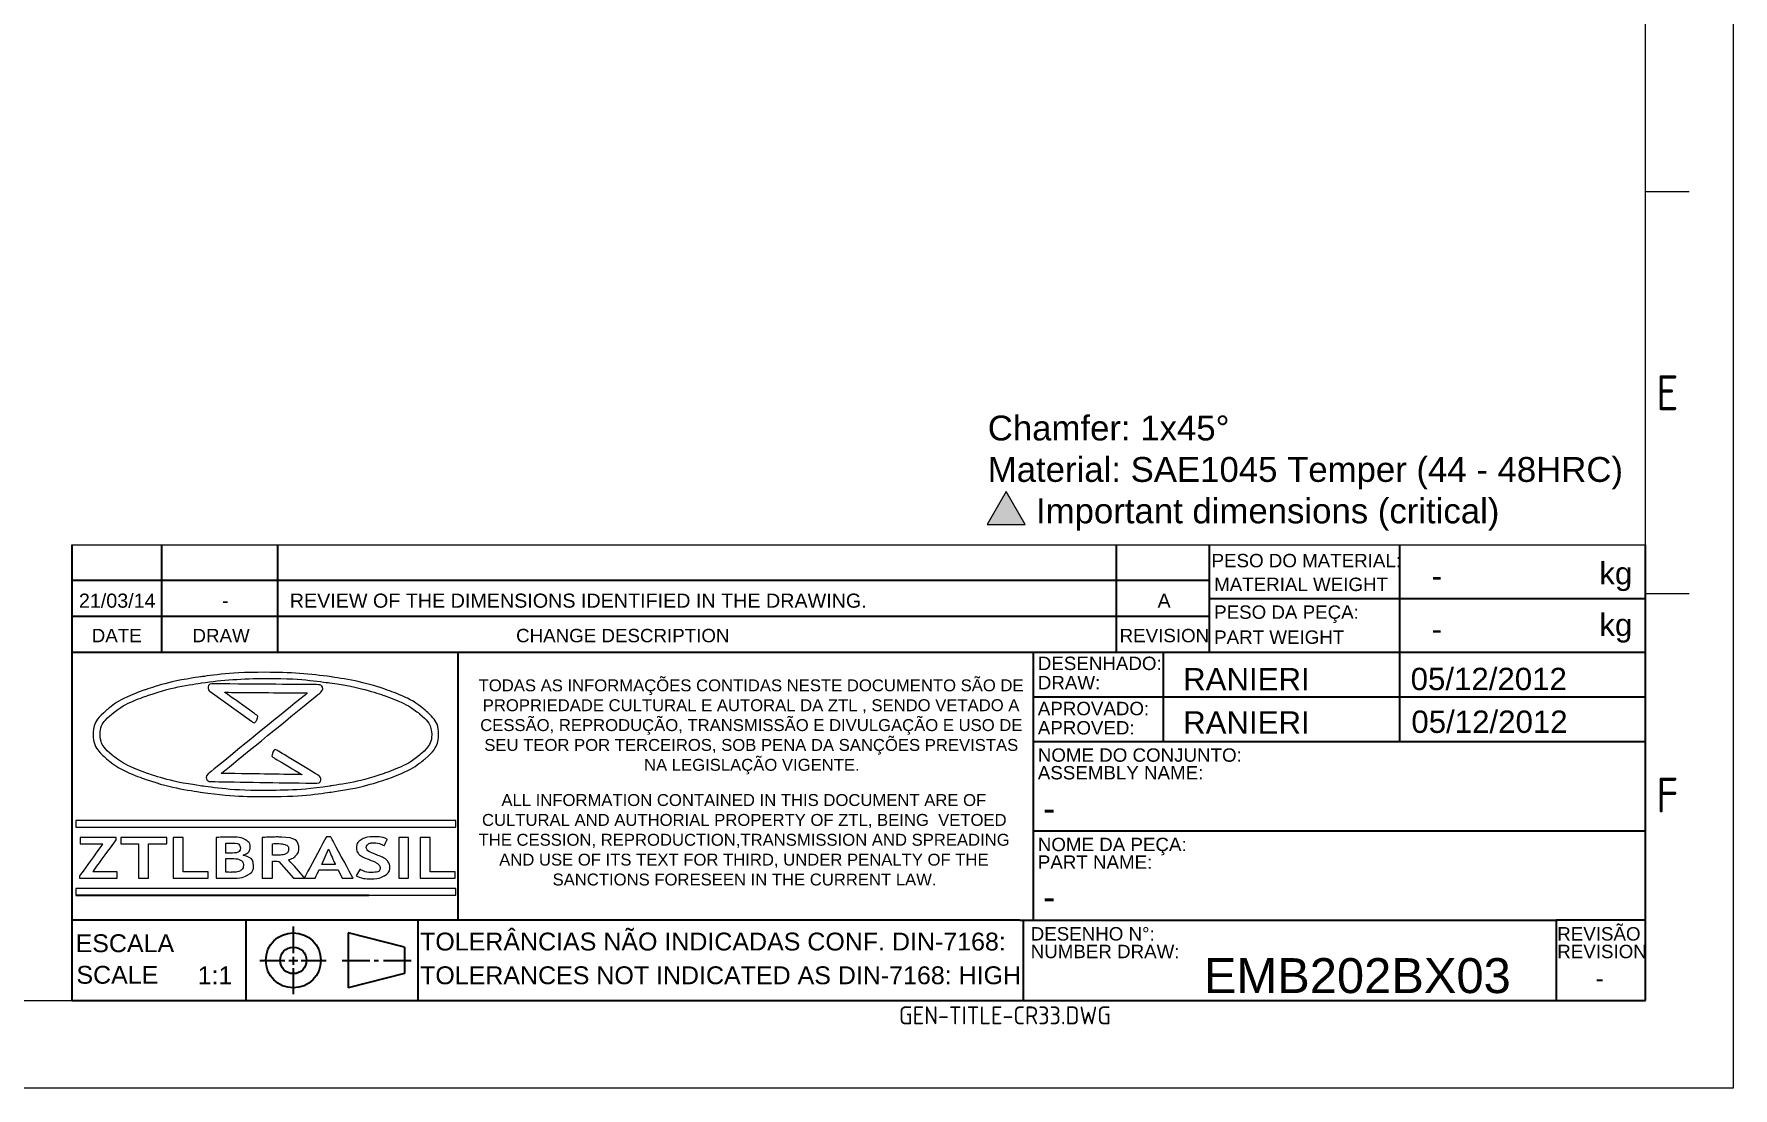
# Model space of a CAD drawing. Header units: millimetres. Extents: x 2521 to 2789, y 1164 to 1354.
# Drawn here: x 2664.9 to 2789.1, y 1164.3 to 1241.3 of the extents above; entities that cross this region are included whole.
import ezdxf
from ezdxf.enums import TextEntityAlignment as Align

# ---------------------------------------------------------------- set-up
doc = ezdxf.new("R2010")
doc.units = ezdxf.units.MM
doc.linetypes.add('ACAD_ISO02W100', pattern=[15, 12, -3])
doc.linetypes.add('ACAD_ISO05W100', pattern=[33, 24, -3, 0, -3, 0, -3])
for name, color, linetype, lineweight in [('AM_5', 3, 'Continuous', 25), ('AM_8', 40, 'ACAD_ISO02W100', 35), ('AM_BOR', 2, 'ACAD_ISO05W100', 35)]:
    doc.layers.add(name, color=color, linetype=linetype, lineweight=lineweight)
doc.layers.add('Camada 1', color=7, linetype='Continuous')
doc.styles.add('ACISOTS', font='isocp.shx', dxfattribs={"height": 1})
doc.styles.get("Standard").update_dxf_attribs({"font": 'arial.ttf'})

# ---------------------------------------------------------------- blocks, each defined once
blk = doc.blocks.new('A3 ZTL')
for p, q in [((401.17, 9.78), (401.17, 280.82)), ((19.57, 9.78), (401.17, 9.78))]:
    blk.add_line(p, q)
at = {"layer": 'AM_BOR', "color": 135, "linetype": 'Continuous', "lineweight": 25}
for p, q in [((410.96, 290.61), (410.96, 0)), ((410.96, 0), (0, 0))]:
    blk.add_line(p, q, dxfattribs=at)
at = {"layer": 'AM_BOR', "color": 135, "lineweight": 25}
for p, q in [((406.07, 100.29), (401.17, 100.29)), ((406.07, 55.28), (401.17, 55.28))]:
    blk.add_line(p, q, dxfattribs=at)
at = {"layer": 'AM_BOR', "color": 135, "lineweight": 25, "style": 'ACISOTS'}
for s, p in [('E', (403.62, 77.79)), ('F', (403.62, 32.78))]:
    blk.add_text(s, height=3.91, dxfattribs=at).set_placement(p, align=Align.MIDDLE)

msp = doc.modelspace()

# ---------------------------------------------------------------- hatches: boundary and pattern name
at = {"layer": 'AM_5'}
h = msp.add_hatch(color=1, dxfattribs=at)
h.dxf.hatch_style = 1
h.paths.add_polyline_path([(2735.986, 1207.887), (2734.601, 1205.488), (2737.371, 1205.488)])

# ---------------------------------------------------------------- linework, layer by layer
at = {"linetype": 'Continuous'}
msp.add_line((2667.708, 1204), (2782.707, 1204), dxfattribs=at)
at = {"layer": 'AM_5', "color": 1}
msp.add_lwpolyline([(2735.986, 1207.887), (2734.601, 1205.488), (2737.371, 1205.488)], close=True, dxfattribs=at)
at = {"layer": 'AM_8', "color": 0, "linetype": 'Continuous'}
for p, q in [((2667.708, 1204), (2667.708, 1170.676)), ((2674.242, 1204), (2674.242, 1196.159)), ((2682.736, 1204), (2682.736, 1196.159)), ((2744.014, 1204), (2744.014, 1196.159)), ((2750.852, 1196.159), (2750.852, 1204)), ((2764.738, 1204), (2764.738, 1200.079)), ((2782.707, 1170.676), (2782.707, 1204)), ((2750.852, 1201.386), (2667.708, 1201.386)), ((2750.852, 1200.079), (2782.707, 1200.079)), ((2764.738, 1200.079), (2764.738, 1196.159)), ((2667.708, 1198.773), (2750.852, 1198.773)), ((2667.708, 1196.159), (2736.969, 1196.159)), ((2695.901, 1196.159), (2695.901, 1176.557)), ((2736.969, 1196.159), (2782.707, 1196.159)), ((2737.966, 1196.159), (2737.966, 1183.744)), ((2747.454, 1196.159), (2747.454, 1189.625)), ((2764.738, 1196.159), (2764.738, 1189.625)), ((2737.966, 1192.892), (2782.707, 1192.892)), ((2737.966, 1189.625), (2782.707, 1189.625)), ((2737.966, 1183.744), (2737.966, 1176.557)), ((2737.966, 1183.091), (2782.707, 1183.091)), ((2667.994, 1178.394), (2689.399, 1178.394)), ((2736.969, 1176.557), (2667.708, 1176.557)), ((2696.694, 1176.557), (2667.708, 1176.557)), ((2680.407, 1176.557), (2680.407, 1170.676)), ((2683.888, 1176.086), (2683.888, 1174.147)), ((2692.989, 1176.557), (2692.989, 1170.676)), ((2736.969, 1176.557), (2776.173, 1176.557)), ((2737.241, 1170.676), (2737.241, 1176.557)), ((2782.707, 1176.557), (2776.173, 1176.557)), ((2776.173, 1176.557), (2776.173, 1170.676)), ((2692.011, 1174.586), (2687.901, 1175.628)), ((2687.901, 1175.628), (2687.901, 1171.605)), ((2681.431, 1173.617), (2683.276, 1173.617)), ((2683.556, 1173.617), (2684.205, 1173.617)), ((2683.888, 1173.877), (2683.888, 1173.298)), ((2684.455, 1173.617), (2686.288, 1173.617)), ((2687.453, 1173.617), (2689.474, 1173.617)), ((2689.785, 1173.617), (2690.11, 1173.617)), ((2690.486, 1173.617), (2692.488, 1173.617)), ((2692.011, 1174.586), (2692.011, 1172.647)), ((2683.888, 1173.038), (2683.888, 1171.148)), ((2692.011, 1172.647), (2687.901, 1171.605)), ((2667.708, 1170.676), (2782.707, 1170.676))]:
    msp.add_line(p, q, dxfattribs=at)
for radius in [2.011, 0.969]:
    msp.add_circle((2683.888, 1173.617), radius, dxfattribs=at)
at = {"layer": 'Camada 1'}
for points, knots in [([(2681.882, 1194.674), (2683.567, 1194.674), (2685.178, 1194.556), (2686.65, 1194.342), (2686.65, 1194.342), (2688.18, 1194.12), (2689.559, 1193.794), (2690.716, 1193.39), (2690.716, 1193.39), (2691.903, 1192.976), (2692.862, 1192.476), (2693.517, 1191.916), (2693.517, 1191.916), (2694.155, 1191.371), (2694.507, 1190.768), (2694.507, 1190.13), (2694.507, 1190.13), (2694.507, 1189.493), (2694.155, 1188.89), (2693.517, 1188.345), (2693.517, 1188.345), (2692.862, 1187.785), (2691.903, 1187.285), (2690.716, 1186.87), (2690.716, 1186.87), (2689.559, 1186.466), (2688.18, 1186.141), (2686.65, 1185.919), (2686.65, 1185.919), (2685.178, 1185.705), (2683.567, 1185.587), (2681.882, 1185.587), (2681.882, 1185.587), (2680.196, 1185.587), (2678.585, 1185.705), (2677.113, 1185.919), (2677.113, 1185.919), (2675.584, 1186.141), (2674.204, 1186.466), (2673.047, 1186.87), (2673.047, 1186.87), (2671.86, 1187.285), (2670.901, 1187.785), (2670.246, 1188.345), (2670.246, 1188.345), (2669.608, 1188.89), (2669.256, 1189.493), (2669.256, 1190.13), (2669.256, 1190.13), (2669.256, 1190.768), (2669.608, 1191.371), (2670.246, 1191.916), (2670.246, 1191.916), (2670.901, 1192.476), (2671.86, 1192.976), (2673.047, 1193.39), (2673.047, 1193.39), (2674.204, 1193.794), (2675.584, 1194.12), (2677.113, 1194.342), (2677.113, 1194.342), (2678.585, 1194.556), (2680.196, 1194.674), (2681.882, 1194.674)], [0, 0, 0, 0, 0.0588235, 0.0588235, 0.0588235, 0.0882353, 0.1176471, 0.1176471, 0.1176471, 0.1470588, 0.1764706, 0.1764706, 0.1764706, 0.2058824, 0.2352941, 0.2352941, 0.2352941, 0.2647059, 0.2941176, 0.2941176, 0.2941176, 0.3235294, 0.3529412, 0.3529412, 0.3529412, 0.3823529, 0.4117647, 0.4117647, 0.4117647, 0.4411765, 0.4705882, 0.4705882, 0.4705882, 0.5, 0.5294118, 0.5294118, 0.5294118, 0.5588235, 0.5882353, 0.5882353, 0.5882353, 0.6176471, 0.6470588, 0.6470588, 0.6470588, 0.6764706, 0.7058824, 0.7058824, 0.7058824, 0.7352941, 0.7647059, 0.7647059, 0.7647059, 0.7941176, 0.8235294, 0.8235294, 0.8235294, 0.8529412, 0.8823529, 0.8823529, 0.8823529, 0.9411765, 1, 1, 1, 1]), ([(2681.882, 1194.225), (2680.226, 1194.225), (2678.645, 1194.11), (2677.204, 1193.902), (2677.204, 1193.902), (2675.707, 1193.685), (2674.359, 1193.367), (2673.232, 1192.974), (2673.232, 1192.974), (2672.135, 1192.591), (2671.251, 1192.139), (2670.649, 1191.642), (2670.649, 1191.642), (2670.077, 1191.17), (2669.761, 1190.659), (2669.761, 1190.13), (2669.761, 1190.13), (2669.761, 1189.602), (2670.077, 1189.091), (2670.649, 1188.619), (2670.649, 1188.619), (2671.251, 1188.122), (2672.135, 1187.67), (2673.232, 1187.287), (2673.232, 1187.287), (2674.359, 1186.893), (2675.707, 1186.576), (2677.204, 1186.359), (2677.204, 1186.359), (2678.645, 1186.15), (2680.225, 1186.035), (2681.882, 1186.035), (2681.882, 1186.035), (2683.538, 1186.035), (2685.118, 1186.15), (2686.559, 1186.359), (2686.559, 1186.359), (2688.057, 1186.576), (2689.404, 1186.893), (2690.532, 1187.287), (2690.532, 1187.287), (2691.629, 1187.67), (2692.513, 1188.122), (2693.115, 1188.619), (2693.115, 1188.619), (2693.686, 1189.091), (2694.002, 1189.602), (2694.002, 1190.13), (2694.002, 1190.13), (2694.002, 1190.659), (2693.686, 1191.17), (2693.115, 1191.642), (2693.115, 1191.642), (2692.513, 1192.139), (2691.629, 1192.591), (2690.532, 1192.974), (2690.532, 1192.974), (2689.404, 1193.367), (2688.056, 1193.685), (2686.559, 1193.902), (2686.559, 1193.902), (2685.118, 1194.11), (2683.538, 1194.225), (2681.882, 1194.225)], [0, 0, 0, 0, 0.0588235, 0.0588235, 0.0588235, 0.0882353, 0.1176471, 0.1176471, 0.1176471, 0.1470588, 0.1764706, 0.1764706, 0.1764706, 0.2058824, 0.2352941, 0.2352941, 0.2352941, 0.2647059, 0.2941176, 0.2941176, 0.2941176, 0.3235294, 0.3529412, 0.3529412, 0.3529412, 0.3823529, 0.4117647, 0.4117647, 0.4117647, 0.4411765, 0.4705882, 0.4705882, 0.4705882, 0.5, 0.5294118, 0.5294118, 0.5294118, 0.5588235, 0.5882353, 0.5882353, 0.5882353, 0.6176471, 0.6470588, 0.6470588, 0.6470588, 0.6764706, 0.7058824, 0.7058824, 0.7058824, 0.7352941, 0.7647059, 0.7647059, 0.7647059, 0.7941176, 0.8235294, 0.8235294, 0.8235294, 0.8529412, 0.8823529, 0.8823529, 0.8823529, 0.9411765, 1, 1, 1, 1]), ([(2680.832, 1191.098), (2680.832, 1191.098), (2677.807, 1193.265), (2677.807, 1193.265), (2677.807, 1193.265), (2677.582, 1193.427), (2677.673, 1193.836), (2677.938, 1193.834), (2677.938, 1193.834), (2677.938, 1193.834), (2685.75, 1193.771), (2685.75, 1193.771), (2685.75, 1193.771), (2686.007, 1193.769), (2686.102, 1193.383), (2685.893, 1193.212), (2685.893, 1193.212), (2685.893, 1193.212), (2678.62, 1187.287), (2678.62, 1187.287), (2678.62, 1187.287), (2678.62, 1187.287), (2684.514, 1187.192), (2684.514, 1187.192), (2684.514, 1187.192), (2684.514, 1187.192), (2682.532, 1188.386), (2682.532, 1188.386), (2682.532, 1188.386), (2682.401, 1188.465), (2682.271, 1188.544), (2682.385, 1188.816), (2682.385, 1188.816), (2682.498, 1189.088), (2682.629, 1189.01), (2682.759, 1188.931), (2682.759, 1188.931), (2682.759, 1188.931), (2685.731, 1187.141), (2685.731, 1187.141), (2685.731, 1187.141), (2685.975, 1186.994), (2685.889, 1186.558), (2685.615, 1186.562), (2685.615, 1186.562), (2685.615, 1186.562), (2677.803, 1186.688), (2677.803, 1186.688), (2677.803, 1186.688), (2677.547, 1186.692), (2677.454, 1187.077), (2677.662, 1187.247), (2677.662, 1187.247), (2677.662, 1187.247), (2684.927, 1193.166), (2684.927, 1193.166), (2684.927, 1193.166), (2684.927, 1193.166), (2678.872, 1193.215), (2678.872, 1193.215), (2678.872, 1193.215), (2678.872, 1193.215), (2681.093, 1191.623), (2681.093, 1191.623), (2681.093, 1191.623), (2681.216, 1191.535), (2681.34, 1191.446), (2681.21, 1191.183), (2681.21, 1191.183), (2681.079, 1190.92), (2680.955, 1191.009), (2680.832, 1191.098)], [0, 0, 0, 0, 0.0526316, 0.0526316, 0.0526316, 0.0789474, 0.1052632, 0.1052632, 0.1052632, 0.1315789, 0.1578947, 0.1578947, 0.1578947, 0.1842105, 0.2105263, 0.2105263, 0.2105263, 0.2368421, 0.2631579, 0.2631579, 0.2631579, 0.2894737, 0.3157895, 0.3157895, 0.3157895, 0.3421053, 0.3684211, 0.3684211, 0.3684211, 0.3947368, 0.4210526, 0.4210526, 0.4210526, 0.4473684, 0.4736842, 0.4736842, 0.4736842, 0.5, 0.5263158, 0.5263158, 0.5263158, 0.5526316, 0.5789474, 0.5789474, 0.5789474, 0.6052632, 0.6315789, 0.6315789, 0.6315789, 0.6578947, 0.6842105, 0.6842105, 0.6842105, 0.7105263, 0.7368421, 0.7368421, 0.7368421, 0.7631579, 0.7894737, 0.7894737, 0.7894737, 0.8157895, 0.8421053, 0.8421053, 0.8421053, 0.8684211, 0.8947368, 0.8947368, 0.8947368, 0.9473684, 1, 1, 1, 1]), ([(2668.048, 1183.834), (2668.048, 1183.834), (2695.715, 1183.834), (2695.715, 1183.834), (2695.715, 1183.834), (2695.715, 1183.834), (2695.769, 1183.834), (2695.769, 1183.834), (2695.769, 1183.834), (2695.769, 1183.834), (2695.769, 1183.779), (2695.769, 1183.779), (2695.769, 1183.779), (2695.769, 1183.779), (2695.769, 1183.419), (2695.769, 1183.419), (2695.769, 1183.419), (2695.769, 1183.419), (2695.769, 1183.365), (2695.769, 1183.365), (2695.769, 1183.365), (2695.769, 1183.365), (2695.715, 1183.365), (2695.715, 1183.365), (2695.715, 1183.365), (2695.715, 1183.365), (2668.048, 1183.365), (2668.048, 1183.365), (2668.048, 1183.365), (2668.048, 1183.365), (2667.994, 1183.365), (2667.994, 1183.365), (2667.994, 1183.365), (2667.994, 1183.365), (2667.994, 1183.419), (2667.994, 1183.419), (2667.994, 1183.419), (2667.994, 1183.419), (2667.994, 1183.779), (2667.994, 1183.779), (2667.994, 1183.779), (2667.994, 1183.779), (2667.994, 1183.834), (2667.994, 1183.834), (2667.994, 1183.834), (2667.994, 1183.834), (2668.048, 1183.834), (2668.048, 1183.834)], [0, 0, 0, 0, 0.0769231, 0.0769231, 0.0769231, 0.1153846, 0.1538462, 0.1538462, 0.1538462, 0.1923077, 0.2307692, 0.2307692, 0.2307692, 0.2692308, 0.3076923, 0.3076923, 0.3076923, 0.3461538, 0.3846154, 0.3846154, 0.3846154, 0.4230769, 0.4615385, 0.4615385, 0.4615385, 0.5, 0.5384615, 0.5384615, 0.5384615, 0.5769231, 0.6153846, 0.6153846, 0.6153846, 0.6538462, 0.6923077, 0.6923077, 0.6923077, 0.7307692, 0.7692308, 0.7692308, 0.7692308, 0.8076923, 0.8461538, 0.8461538, 0.8461538, 0.9230769, 1, 1, 1, 1]), ([(2668.269, 1179.623), (2668.269, 1179.623), (2668.269, 1179.794), (2668.269, 1179.794), (2668.269, 1179.794), (2668.269, 1179.794), (2669.962, 1182.135), (2669.962, 1182.135), (2669.962, 1182.135), (2669.962, 1182.135), (2668.298, 1182.135), (2668.298, 1182.135), (2668.298, 1182.135), (2668.298, 1182.135), (2668.298, 1182.605), (2668.298, 1182.605), (2668.298, 1182.605), (2668.298, 1182.605), (2670.943, 1182.605), (2670.943, 1182.605), (2670.943, 1182.605), (2670.943, 1182.605), (2670.943, 1182.434), (2670.943, 1182.434), (2670.943, 1182.434), (2670.943, 1182.434), (2669.245, 1180.093), (2669.245, 1180.093), (2669.245, 1180.093), (2669.245, 1180.093), (2671.004, 1180.093), (2671.004, 1180.093), (2671.004, 1180.093), (2671.004, 1180.093), (2671.004, 1179.623), (2671.004, 1179.623), (2671.004, 1179.623), (2671.004, 1179.623), (2668.269, 1179.623), (2668.269, 1179.623)], [0, 0, 0, 0, 0.0909091, 0.0909091, 0.0909091, 0.1363636, 0.1818182, 0.1818182, 0.1818182, 0.2272727, 0.2727273, 0.2727273, 0.2727273, 0.3181818, 0.3636364, 0.3636364, 0.3636364, 0.4090909, 0.4545455, 0.4545455, 0.4545455, 0.5, 0.5454545, 0.5454545, 0.5454545, 0.5909091, 0.6363636, 0.6363636, 0.6363636, 0.6818182, 0.7272727, 0.7272727, 0.7272727, 0.7727273, 0.8181818, 0.8181818, 0.8181818, 0.9090909, 1, 1, 1, 1]), ([(2673.292, 1182.135), (2673.292, 1182.135), (2673.292, 1179.623), (2673.292, 1179.623), (2673.292, 1179.623), (2673.292, 1179.623), (2672.571, 1179.623), (2672.571, 1179.623), (2672.571, 1179.623), (2672.571, 1179.623), (2672.571, 1182.135), (2672.571, 1182.135), (2672.571, 1182.135), (2672.571, 1182.135), (2671.281, 1182.135), (2671.281, 1182.135), (2671.281, 1182.135), (2671.281, 1182.135), (2671.281, 1182.605), (2671.281, 1182.605), (2671.281, 1182.605), (2671.281, 1182.605), (2674.64, 1182.605), (2674.64, 1182.605), (2674.64, 1182.605), (2674.64, 1182.605), (2674.64, 1182.135), (2674.64, 1182.135), (2674.64, 1182.135), (2674.64, 1182.135), (2673.292, 1182.135), (2673.292, 1182.135)], [0, 0, 0, 0, 0.1111111, 0.1111111, 0.1111111, 0.1666667, 0.2222222, 0.2222222, 0.2222222, 0.2777778, 0.3333333, 0.3333333, 0.3333333, 0.3888889, 0.4444444, 0.4444444, 0.4444444, 0.5, 0.5555556, 0.5555556, 0.5555556, 0.6111111, 0.6666667, 0.6666667, 0.6666667, 0.7222222, 0.7777778, 0.7777778, 0.7777778, 0.8888889, 1, 1, 1, 1]), ([(2675.111, 1179.623), (2675.111, 1179.623), (2675.111, 1182.605), (2675.111, 1182.605), (2675.111, 1182.605), (2675.111, 1182.605), (2675.831, 1182.605), (2675.831, 1182.605), (2675.831, 1182.605), (2675.831, 1182.605), (2675.831, 1180.093), (2675.831, 1180.093), (2675.831, 1180.093), (2675.831, 1180.093), (2677.665, 1180.093), (2677.665, 1180.093), (2677.665, 1180.093), (2677.665, 1180.093), (2677.665, 1179.623), (2677.665, 1179.623), (2677.665, 1179.623), (2677.665, 1179.623), (2675.111, 1179.623), (2675.111, 1179.623)], [0, 0, 0, 0, 0.1428571, 0.1428571, 0.1428571, 0.2142857, 0.2857143, 0.2857143, 0.2857143, 0.3571429, 0.4285714, 0.4285714, 0.4285714, 0.5, 0.5714286, 0.5714286, 0.5714286, 0.6428571, 0.7142857, 0.7142857, 0.7142857, 0.8571429, 1, 1, 1, 1]), ([(2679.487, 1179.623), (2679.487, 1179.623), (2678.246, 1179.623), (2678.246, 1179.623), (2678.246, 1179.623), (2678.246, 1179.623), (2678.246, 1182.603), (2678.246, 1182.603), (2678.246, 1182.603), (2678.793, 1182.622), (2679.176, 1182.631), (2679.396, 1182.631), (2679.396, 1182.631), (2679.817, 1182.631), (2680.146, 1182.565), (2680.384, 1182.433), (2680.384, 1182.433), (2680.621, 1182.301), (2680.739, 1182.112), (2680.739, 1181.866), (2680.739, 1181.866), (2680.739, 1181.63), (2680.569, 1181.443), (2680.23, 1181.306), (2680.23, 1181.306), (2680.733, 1181.177), (2680.986, 1180.911), (2680.986, 1180.508), (2680.986, 1180.508), (2680.986, 1180.237), (2680.846, 1180.022), (2680.568, 1179.862), (2680.568, 1179.862), (2680.289, 1179.703), (2679.929, 1179.623), (2679.487, 1179.623)], [0, 0, 0, 0, 0.1, 0.1, 0.1, 0.15, 0.2, 0.2, 0.2, 0.25, 0.3, 0.3, 0.3, 0.35, 0.4, 0.4, 0.4, 0.45, 0.5, 0.5, 0.5, 0.55, 0.6, 0.6, 0.6, 0.65, 0.7, 0.7, 0.7, 0.75, 0.8, 0.8, 0.8, 0.9, 1, 1, 1, 1]), ([(2678.966, 1182.18), (2678.966, 1182.18), (2678.966, 1181.465), (2678.966, 1181.465), (2678.966, 1181.465), (2679.077, 1181.46), (2679.193, 1181.457), (2679.315, 1181.457), (2679.315, 1181.457), (2679.784, 1181.457), (2680.019, 1181.586), (2680.019, 1181.846), (2680.019, 1181.846), (2680.019, 1182.075), (2679.806, 1182.19), (2679.38, 1182.19), (2679.38, 1182.19), (2679.267, 1182.19), (2679.129, 1182.186), (2678.966, 1182.18)], [0, 0, 0, 0, 0.1666667, 0.1666667, 0.1666667, 0.25, 0.3333333, 0.3333333, 0.3333333, 0.4166667, 0.5, 0.5, 0.5, 0.5833333, 0.6666667, 0.6666667, 0.6666667, 0.8333333, 1, 1, 1, 1]), ([(2683.91, 1179.623), (2683.91, 1179.623), (2682.828, 1180.854), (2682.828, 1180.854), (2682.828, 1180.854), (2682.719, 1180.856), (2682.567, 1180.86), (2682.37, 1180.869), (2682.37, 1180.869), (2682.37, 1180.869), (2682.37, 1179.623), (2682.37, 1179.623), (2682.37, 1179.623), (2682.37, 1179.623), (2681.622, 1179.623), (2681.622, 1179.623), (2681.622, 1179.623), (2681.622, 1179.623), (2681.622, 1182.605), (2681.622, 1182.605), (2681.622, 1182.605), (2681.663, 1182.605), (2681.819, 1182.61), (2682.091, 1182.62), (2682.091, 1182.62), (2682.362, 1182.631), (2682.581, 1182.636), (2682.747, 1182.636), (2682.747, 1182.636), (2683.778, 1182.636), (2684.293, 1182.342), (2684.293, 1181.756), (2684.293, 1181.756), (2684.293, 1181.58), (2684.221, 1181.419), (2684.079, 1181.274), (2684.079, 1181.274), (2683.938, 1181.129), (2683.758, 1181.026), (2683.542, 1180.967), (2683.542, 1180.967), (2683.542, 1180.967), (2684.741, 1179.623), (2684.741, 1179.623), (2684.741, 1179.623), (2684.741, 1179.623), (2683.91, 1179.623), (2683.91, 1179.623)], [0, 0, 0, 0, 0.0769231, 0.0769231, 0.0769231, 0.1153846, 0.1538462, 0.1538462, 0.1538462, 0.1923077, 0.2307692, 0.2307692, 0.2307692, 0.2692308, 0.3076923, 0.3076923, 0.3076923, 0.3461538, 0.3846154, 0.3846154, 0.3846154, 0.4230769, 0.4615385, 0.4615385, 0.4615385, 0.5, 0.5384615, 0.5384615, 0.5384615, 0.5769231, 0.6153846, 0.6153846, 0.6153846, 0.6538462, 0.6923077, 0.6923077, 0.6923077, 0.7307692, 0.7692308, 0.7692308, 0.7692308, 0.8076923, 0.8461538, 0.8461538, 0.8461538, 0.9230769, 1, 1, 1, 1]), ([(2682.37, 1182.145), (2682.37, 1182.145), (2682.37, 1181.317), (2682.37, 1181.317), (2682.37, 1181.317), (2682.503, 1181.309), (2682.605, 1181.304), (2682.675, 1181.304), (2682.675, 1181.304), (2682.976, 1181.304), (2683.196, 1181.336), (2683.335, 1181.398), (2683.335, 1181.398), (2683.475, 1181.461), (2683.545, 1181.582), (2683.545, 1181.762), (2683.545, 1181.762), (2683.545, 1181.909), (2683.471, 1182.012), (2683.32, 1182.069), (2683.32, 1182.069), (2683.171, 1182.128), (2682.935, 1182.157), (2682.614, 1182.157), (2682.614, 1182.157), (2682.536, 1182.157), (2682.455, 1182.153), (2682.37, 1182.145)], [0, 0, 0, 0, 0.125, 0.125, 0.125, 0.1875, 0.25, 0.25, 0.25, 0.3125, 0.375, 0.375, 0.375, 0.4375, 0.5, 0.5, 0.5, 0.5625, 0.625, 0.625, 0.625, 0.6875, 0.75, 0.75, 0.75, 0.875, 1, 1, 1, 1]), ([(2687.456, 1179.623), (2687.456, 1179.623), (2687.16, 1180.227), (2687.16, 1180.227), (2687.16, 1180.227), (2687.16, 1180.227), (2685.769, 1180.227), (2685.769, 1180.227), (2685.769, 1180.227), (2685.769, 1180.227), (2685.486, 1179.623), (2685.486, 1179.623), (2685.486, 1179.623), (2685.486, 1179.623), (2684.686, 1179.623), (2684.686, 1179.623), (2684.686, 1179.623), (2684.686, 1179.623), (2686.304, 1182.646), (2686.304, 1182.646), (2686.304, 1182.646), (2686.304, 1182.646), (2686.62, 1182.646), (2686.62, 1182.646), (2686.62, 1182.646), (2686.62, 1182.646), (2688.251, 1179.623), (2688.251, 1179.623), (2688.251, 1179.623), (2688.251, 1179.623), (2687.456, 1179.623), (2687.456, 1179.623)], [0, 0, 0, 0, 0.1111111, 0.1111111, 0.1111111, 0.1666667, 0.2222222, 0.2222222, 0.2222222, 0.2777778, 0.3333333, 0.3333333, 0.3333333, 0.3888889, 0.4444444, 0.4444444, 0.4444444, 0.5, 0.5555556, 0.5555556, 0.5555556, 0.6111111, 0.6666667, 0.6666667, 0.6666667, 0.7222222, 0.7777778, 0.7777778, 0.7777778, 0.8888889, 1, 1, 1, 1]), ([(2688.486, 1179.788), (2688.486, 1179.788), (2688.753, 1180.262), (2688.753, 1180.262), (2688.753, 1180.262), (2689.036, 1180.116), (2689.316, 1180.043), (2689.591, 1180.043), (2689.591, 1180.043), (2690.015, 1180.043), (2690.226, 1180.151), (2690.226, 1180.368), (2690.226, 1180.368), (2690.226, 1180.47), (2690.176, 1180.567), (2690.076, 1180.659), (2690.076, 1180.659), (2689.977, 1180.751), (2689.771, 1180.855), (2689.46, 1180.97), (2689.46, 1180.97), (2689.149, 1181.084), (2688.939, 1181.179), (2688.831, 1181.252), (2688.831, 1181.252), (2688.723, 1181.327), (2688.64, 1181.414), (2688.582, 1181.516), (2688.582, 1181.516), (2688.524, 1181.618), (2688.495, 1181.73), (2688.495, 1181.854), (2688.495, 1181.854), (2688.495, 1182.085), (2688.61, 1182.276), (2688.84, 1182.428), (2688.84, 1182.428), (2689.07, 1182.58), (2689.365, 1182.656), (2689.725, 1182.656), (2689.725, 1182.656), (2690.194, 1182.656), (2690.538, 1182.591), (2690.758, 1182.462), (2690.758, 1182.462), (2690.758, 1182.462), (2690.539, 1182.007), (2690.539, 1182.007), (2690.539, 1182.007), (2690.286, 1182.139), (2690.019, 1182.206), (2689.739, 1182.206), (2689.739, 1182.206), (2689.573, 1182.206), (2689.444, 1182.174), (2689.352, 1182.11), (2689.352, 1182.11), (2689.261, 1182.045), (2689.215, 1181.961), (2689.215, 1181.858), (2689.215, 1181.858), (2689.215, 1181.687), (2689.472, 1181.509), (2689.988, 1181.325), (2689.988, 1181.325), (2690.259, 1181.227), (2690.455, 1181.137), (2690.575, 1181.055), (2690.575, 1181.055), (2690.695, 1180.973), (2690.786, 1180.877), (2690.849, 1180.768), (2690.849, 1180.768), (2690.912, 1180.659), (2690.943, 1180.537), (2690.943, 1180.403), (2690.943, 1180.403), (2690.943, 1180.161), (2690.814, 1179.962), (2690.554, 1179.806), (2690.554, 1179.806), (2690.295, 1179.65), (2689.947, 1179.572), (2689.511, 1179.572), (2689.511, 1179.572), (2689.133, 1179.572), (2688.792, 1179.644), (2688.486, 1179.788)], [0, 0, 0, 0, 0.0434783, 0.0434783, 0.0434783, 0.0652174, 0.0869565, 0.0869565, 0.0869565, 0.1086957, 0.1304348, 0.1304348, 0.1304348, 0.1521739, 0.173913, 0.173913, 0.173913, 0.1956522, 0.2173913, 0.2173913, 0.2173913, 0.2391304, 0.2608696, 0.2608696, 0.2608696, 0.2826087, 0.3043478, 0.3043478, 0.3043478, 0.326087, 0.3478261, 0.3478261, 0.3478261, 0.3695652, 0.3913043, 0.3913043, 0.3913043, 0.4130435, 0.4347826, 0.4347826, 0.4347826, 0.4565217, 0.4782609, 0.4782609, 0.4782609, 0.5, 0.5217391, 0.5217391, 0.5217391, 0.5434783, 0.5652174, 0.5652174, 0.5652174, 0.5869565, 0.6086957, 0.6086957, 0.6086957, 0.6304348, 0.6521739, 0.6521739, 0.6521739, 0.673913, 0.6956522, 0.6956522, 0.6956522, 0.7173913, 0.7391304, 0.7391304, 0.7391304, 0.7608696, 0.7826087, 0.7826087, 0.7826087, 0.8043478, 0.826087, 0.826087, 0.826087, 0.8478261, 0.8695652, 0.8695652, 0.8695652, 0.8913043, 0.9130435, 0.9130435, 0.9130435, 0.9565217, 1, 1, 1, 1]), ([(2691.594, 1179.623), (2691.594, 1179.623), (2691.594, 1182.605), (2691.594, 1182.605), (2691.594, 1182.605), (2691.594, 1182.605), (2692.314, 1182.605), (2692.314, 1182.605), (2692.314, 1182.605), (2692.314, 1182.605), (2692.314, 1179.623), (2692.314, 1179.623), (2692.314, 1179.623), (2692.314, 1179.623), (2691.594, 1179.623), (2691.594, 1179.623)], [0, 0, 0, 0, 0.2, 0.2, 0.2, 0.3, 0.4, 0.4, 0.4, 0.5, 0.6, 0.6, 0.6, 0.8, 1, 1, 1, 1]), ([(2693.159, 1179.623), (2693.159, 1179.623), (2693.159, 1182.605), (2693.159, 1182.605), (2693.159, 1182.605), (2693.159, 1182.605), (2693.879, 1182.605), (2693.879, 1182.605), (2693.879, 1182.605), (2693.879, 1182.605), (2693.879, 1180.093), (2693.879, 1180.093), (2693.879, 1180.093), (2693.879, 1180.093), (2695.713, 1180.093), (2695.713, 1180.093), (2695.713, 1180.093), (2695.713, 1180.093), (2695.713, 1179.623), (2695.713, 1179.623), (2695.713, 1179.623), (2695.713, 1179.623), (2693.159, 1179.623), (2693.159, 1179.623)], [0, 0, 0, 0, 0.1428571, 0.1428571, 0.1428571, 0.2142857, 0.2857143, 0.2857143, 0.2857143, 0.3571429, 0.4285714, 0.4285714, 0.4285714, 0.5, 0.5714286, 0.5714286, 0.5714286, 0.6428571, 0.7142857, 0.7142857, 0.7142857, 0.8571429, 1, 1, 1, 1]), ([(2678.966, 1181.052), (2678.966, 1181.052), (2678.966, 1180.067), (2678.966, 1180.067), (2678.966, 1180.067), (2679.112, 1180.057), (2679.23, 1180.052), (2679.321, 1180.052), (2679.321, 1180.052), (2679.642, 1180.052), (2679.876, 1180.093), (2680.021, 1180.173), (2680.021, 1180.173), (2680.165, 1180.253), (2680.238, 1180.386), (2680.238, 1180.571), (2680.238, 1180.571), (2680.238, 1180.741), (2680.171, 1180.865), (2680.036, 1180.942), (2680.036, 1180.942), (2679.9, 1181.02), (2679.665, 1181.058), (2679.329, 1181.058), (2679.329, 1181.058), (2679.26, 1181.058), (2679.138, 1181.056), (2678.966, 1181.052)], [0, 0, 0, 0, 0.125, 0.125, 0.125, 0.1875, 0.25, 0.25, 0.25, 0.3125, 0.375, 0.375, 0.375, 0.4375, 0.5, 0.5, 0.5, 0.5625, 0.625, 0.625, 0.625, 0.6875, 0.75, 0.75, 0.75, 0.875, 1, 1, 1, 1]), ([(2686.462, 1181.734), (2686.462, 1181.734), (2685.974, 1180.633), (2685.974, 1180.633), (2685.974, 1180.633), (2685.974, 1180.633), (2686.949, 1180.633), (2686.949, 1180.633), (2686.949, 1180.633), (2686.949, 1180.633), (2686.462, 1181.734), (2686.462, 1181.734)], [0, 0, 0, 0, 0.25, 0.25, 0.25, 0.375, 0.5, 0.5, 0.5, 0.75, 1, 1, 1, 1]), ([(2668.048, 1178.863), (2668.048, 1178.863), (2695.715, 1178.863), (2695.715, 1178.863), (2695.715, 1178.863), (2695.715, 1178.863), (2695.769, 1178.863), (2695.769, 1178.863), (2695.769, 1178.863), (2695.769, 1178.863), (2695.769, 1178.808), (2695.769, 1178.808), (2695.769, 1178.808), (2695.769, 1178.808), (2695.769, 1178.448), (2695.769, 1178.448), (2695.769, 1178.448), (2695.769, 1178.448), (2695.769, 1178.394), (2695.769, 1178.394), (2695.769, 1178.394), (2695.769, 1178.394), (2695.715, 1178.394), (2695.715, 1178.394), (2695.715, 1178.394), (2695.715, 1178.394), (2668.048, 1178.394), (2668.048, 1178.394), (2668.048, 1178.394), (2668.048, 1178.394), (2667.994, 1178.394), (2667.994, 1178.394), (2667.994, 1178.394), (2667.994, 1178.394), (2667.994, 1178.448), (2667.994, 1178.448), (2667.994, 1178.448), (2667.994, 1178.448), (2667.994, 1178.808), (2667.994, 1178.808), (2667.994, 1178.808), (2667.994, 1178.808), (2667.994, 1178.863), (2667.994, 1178.863), (2667.994, 1178.863), (2667.994, 1178.863), (2668.048, 1178.863), (2668.048, 1178.863)], [0, 0, 0, 0, 0.0769231, 0.0769231, 0.0769231, 0.1153846, 0.1538462, 0.1538462, 0.1538462, 0.1923077, 0.2307692, 0.2307692, 0.2307692, 0.2692308, 0.3076923, 0.3076923, 0.3076923, 0.3461538, 0.3846154, 0.3846154, 0.3846154, 0.4230769, 0.4615385, 0.4615385, 0.4615385, 0.5, 0.5384615, 0.5384615, 0.5384615, 0.5769231, 0.6153846, 0.6153846, 0.6153846, 0.6538462, 0.6923077, 0.6923077, 0.6923077, 0.7307692, 0.7692308, 0.7692308, 0.7692308, 0.8076923, 0.8461538, 0.8461538, 0.8461538, 0.9230769, 1, 1, 1, 1])]:
    msp.add_open_spline(points, degree=3, knots=knots, dxfattribs=at)

# ---------------------------------------------------------------- block references
at = {"linetype": 'ByBlock', "lineweight": 0, "xscale": 0.6534000000000001, "yscale": 0.6534000000000001, "zscale": 0.6534000000000001}
msp.add_blockref('A3 ZTL', (2520.579, 1164.283), dxfattribs=at)

# ---------------------------------------------------------------- texts
at = {"insert": (2734.637, 1213.444), "char_height": 1.81764, "width": 59.46634, "attachment_point": 1}
msp.add_mtext('Chamfer: 1x45%%D^JMaterial: SAE1045 Temper (44 - 48HRC)\\P     Important dimensions (critical)', dxfattribs=at)
at = {"color": 0, "linetype": 'Continuous', "char_height": 0.8712, "attachment_point": 1}
for s, width, insert in [('\\pi0.37231;TODAS AS INFORMAÇÕES CONTIDAS NESTE DOCUMENTO SÃO DE \\P\\pi0.6739;PROPRIEDADE CULTURAL E AUTORAL DA ZTL , SENDO VETADO A \\P\\pi0.4879;CESSÃO, REPRODUÇÃO, TRANSMISSÃO E DIVULGAÇÃO E USO DE \\P\\pi0.788;SEU TEOR POR TERCEIROS, SOB PENA DA SANÇÕES PREVISTAS \\P\\pi12.46;NA LEGISLAÇÃO VIGENTE.', 40.4799, (2697.057, 1194.157)), ('\\pi2.5225;ALL INFORMATION CONTAINED IN THIS DOCUMENT ARE OF \\P\\pi1.1016;CULTURAL AND AUTHORIAL PROPERTY OF ZTL, BEING  VETOED \\P\\pi0.85529;THE CESSION, REPRODUCTION,TRANSMISSION AND SPREADING \\P\\pi2.3579;AND USE OF ITS TEXT FOR THIRD, UNDER PENALTY OF THE \\P\\pi6.2596;SANCTIONS FORESEEN IN THE CURRENT LAW.', 40.42133, (2696.573, 1185.772))]:
    msp.add_mtext_dynamic_manual_height_columns(s, width=width, gutter_width=12.5, heights=[0], dxfattribs=dict(at, insert=insert))
at = {"layer": 'AM_8', "color": 0, "linetype": 'Continuous'}
for s, height, p in [('PESO DO MATERIAL:', 0.9801, (2750.991, 1202.352)), ('kg', 1.6335, (2779.33, 1201.099)), ('MATERIAL WEIGHT', 0.9801, (2751.181, 1200.616)), ('21/03/14', 1.0309, (2668.217, 1199.398)), ('-', 1.031, (2678.683, 1199.398)), ('REVIEW OF THE DIMENSIONS IDENTIFIED IN THE DRAWING.', 1.03094, (2683.628, 1199.398)), ('A', 1.031, (2747.043, 1199.398)), ('PESO DA PEÇA:', 0.9801, (2751.181, 1198.585)), ('kg', 1.6335, (2779.33, 1197.33)), ('DATE', 0.9801, (2669.156, 1196.871)), ('DRAW', 0.9801, (2676.518, 1196.871)), ('CHANGE DESCRIPTION', 0.9801, (2700.167, 1196.871)), ('REVISION', 0.9801, (2744.273, 1196.871)), ('PART WEIGHT', 0.9801, (2751.181, 1196.756)), ('DESENHADO:', 0.9801, (2738.295, 1194.84)), ('DRAW:', 0.9801, (2738.295, 1193.43)), ('APROVADO:', 0.9801, (2738.295, 1191.539)), ('APROVED:', 0.9801, (2738.295, 1190.129)), ('NOME DO CONJUNTO:', 0.9801, (2738.295, 1188.135)), ('ASSEMBLY NAME:', 0.9801, (2738.295, 1186.844)), ('NOME DA PEÇA:', 0.9801, (2738.295, 1181.601)), ('PART NAME:', 0.9801, (2738.295, 1180.31)), ('TOLERÂNCIAS NÃO INDICADAS CONF. DIN-7168:', 1.3068, (2693.152, 1174.338)), ('DESENHO N%%d:', 0.9801, (2737.774, 1175.067)), ('REVISÃO', 0.9801, (2776.255, 1175.067)), ('ESCALA', 1.3068, (2667.975, 1174.216)), ('NUMBER DRAW:', 0.9801, (2737.774, 1173.776)), ('REVISION', 0.9801, (2776.255, 1173.776)), ('SCALE', 1.3068, (2668.036, 1171.907)), ('1:1', 1.3068, (2676.895, 1171.872)), ('TOLERANCES NOT INDICATED AS DIN-7168: HIGH', 1.3068, (2693.152, 1171.872))]:
    msp.add_text(s, height=height, dxfattribs=at).set_placement(p)
for p in [(2767.065, 1201.731), (2767.065, 1197.843)]:
    msp.add_attdef('-', text='', height=1.633, dxfattribs=at).set_placement(p, align=Align.MIDDLE_LEFT)
for tag, p, height in [('RANIERI', (2748.912, 1193.353), 1.633), ('05/12/2012', (2765.541, 1193.372), 1.633), ('RANIERI', (2748.911, 1190.191), 1.633), ('05/12/2012', (2765.594, 1190.246), 1.633), ('-', (2738.664, 1183.76), 1.96), ('-', (2738.664, 1177.276), 1.96), ('EMB202BX03', (2750.432, 1171.223), 2.556)]:
    msp.add_attdef(tag, p, '', height=height, dxfattribs=at)
msp.add_attdef('-', text='', height=1.278, dxfattribs=at).set_placement((2779.347, 1172.303), align=Align.MIDDLE_CENTER)
at = {"layer": 'AM_8', "color": 0, "linetype": 'Continuous', "style": 'ACISOTS'}
msp.add_attdef('GEN-TITLE-CR33.DWG', (2728.15, 1168.942), '', height=1.307, dxfattribs=at)

doc.saveas('drawing.dxf')
